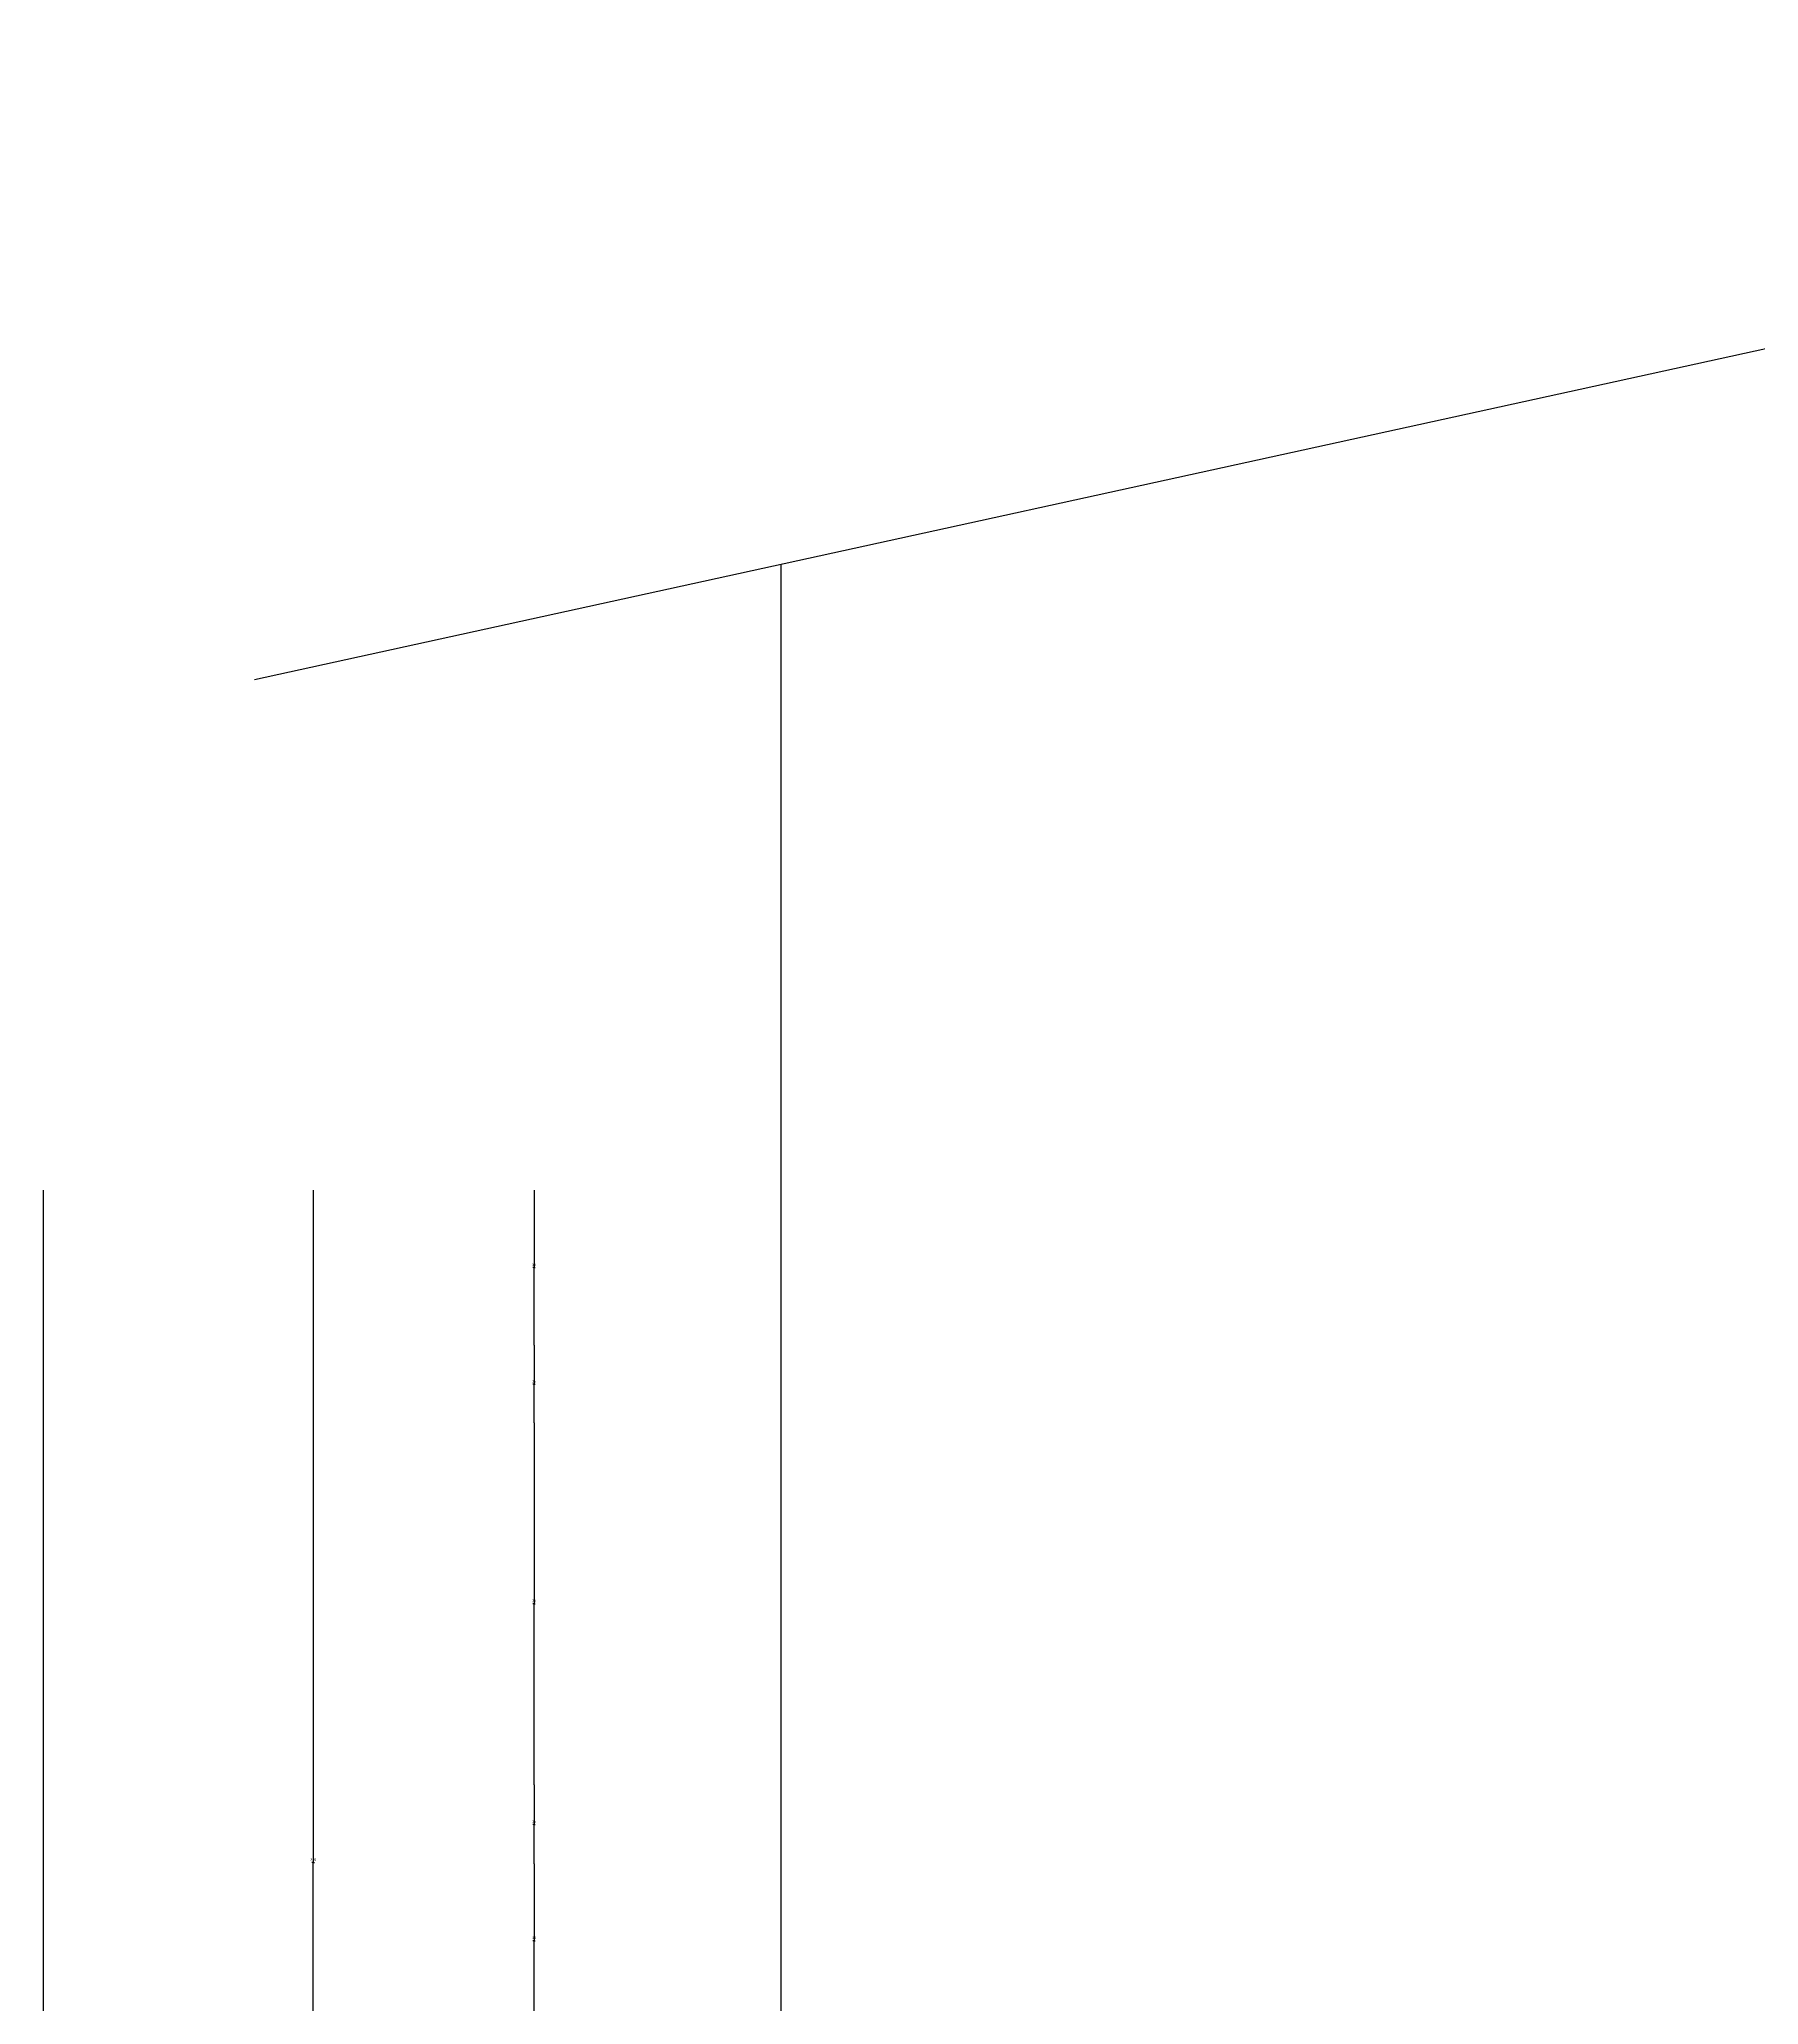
# Model space of a CAD drawing. Header units: metres. Extents: x 237 to 5358, y 156 to 7022.
# Drawn here: x 3638 to 4302, y 6262 to 7022 of the extents above; entities that cross this region are included whole.
import ezdxf

# ---------------------------------------------------------------- set-up
doc = ezdxf.new("R2010")
doc.units = ezdxf.units.M
for name, color, linetype in [('2', 2, 'Continuous'), ('BH', 3, 'Continuous'), ('DIM', 3, 'Continuous')]:
    doc.layers.add(name, color=color, linetype=linetype)
doc.dimstyles.get("Standard").update_dxf_attribs({"dimtxt": 2.5, "dimasz": 2.5, "dimexe": 1.25, "dimexo": 0.625, "dimtad": 1, "dimcen": 2.5, "dimazin": 3, "dimtfac": 1, "dimtmove": 0, "dimatfit": 3})

# ---------------------------------------------------------------- blocks, each defined once
blk = doc.blocks.new('*D1')
for p, q in [((3639.02, 6576.88), (3639.02, 3697.6)), ((3638.77, 3697.6), (3638.52, 3697.6)), ((3639.02, 818.32), (3639.02, 3697.6)), ((3639.02, 3697.6), (3639.02, 3697.6)), ((3639.27, 3697.6), (3639.52, 3697.6))]:
    blk.add_line(p, q)
at = {"layer": 'Defpoints'}
for p in [(3639.02, 6576.88), (3639.02, 3697.6), (3639.02, 818.32)]:
    blk.add_point(p, dxfattribs=at)
at = {"layer": 'DIM', "insert": (3639.02, 3698.725), "char_height": 1, "attachment_point": 5}
blk.add_mtext('2880', dxfattribs=at)
blk = doc.blocks.new('*D63')
for p, q in [((3828.77, 6516.88), (3828.77, 6501.88)), ((3828.52, 6501.88), (3828.27, 6501.88)), ((3828.77, 6486.88), (3828.77, 6501.88)), ((3828.77, 6501.88), (3828.77, 6501.88)), ((3829.02, 6501.88), (3829.27, 6501.88))]:
    blk.add_line(p, q)
at = {"layer": 'Defpoints'}
for p in [(3828.77, 6516.88), (3828.77, 6501.88), (3828.77, 6486.88)]:
    blk.add_point(p, dxfattribs=at)
at = {"layer": 'DIM', "insert": (3828.77, 6503.005), "char_height": 1, "attachment_point": 5}
blk.add_mtext('15', dxfattribs=at)
blk = doc.blocks.new('*D64')
for p, q in [((3828.77, 6576.88), (3828.77, 6546.88)), ((3828.52, 6546.88), (3828.27, 6546.88)), ((3828.77, 6516.88), (3828.77, 6546.88)), ((3828.77, 6546.88), (3828.77, 6546.88)), ((3829.02, 6546.88), (3829.27, 6546.88))]:
    blk.add_line(p, q)
at = {"layer": 'Defpoints'}
for p in [(3828.77, 6576.88), (3828.77, 6546.88), (3828.77, 6516.88)]:
    blk.add_point(p, dxfattribs=at)
at = {"layer": 'DIM', "insert": (3828.77, 6548.005), "char_height": 1, "attachment_point": 5}
blk.add_mtext('30', dxfattribs=at)
blk = doc.blocks.new('*D65')
for p, q in [((3828.77, 6486.88), (3828.77, 6416.88)), ((3828.52, 6416.88), (3828.27, 6416.88)), ((3828.77, 6346.88), (3828.77, 6416.88)), ((3828.77, 6416.88), (3828.77, 6416.88)), ((3829.02, 6416.88), (3829.27, 6416.88))]:
    blk.add_line(p, q)
at = {"layer": 'Defpoints'}
for p in [(3828.77, 6486.88), (3828.77, 6416.88), (3828.77, 6346.88)]:
    blk.add_point(p, dxfattribs=at)
at = {"layer": 'DIM', "insert": (3828.77, 6418.005), "char_height": 1, "attachment_point": 5}
blk.add_mtext('70', dxfattribs=at)
blk = doc.blocks.new('*D67')
for p, q in [((3828.77, 6346.88), (3828.77, 6331.61)), ((3828.52, 6331.61), (3828.27, 6331.61)), ((3828.77, 6316.34), (3828.77, 6331.61)), ((3828.77, 6331.61), (3828.77, 6331.61)), ((3829.02, 6331.61), (3829.27, 6331.61))]:
    blk.add_line(p, q)
at = {"layer": 'Defpoints'}
for p in [(3828.77, 6346.88), (3828.77, 6331.61), (3828.77, 6316.34)]:
    blk.add_point(p, dxfattribs=at)
at = {"layer": 'DIM', "insert": (3828.77, 6332.735), "char_height": 1, "attachment_point": 5}
blk.add_mtext('15', dxfattribs=at)
blk = doc.blocks.new('*D68')
for p, q in [((3828.77, 6316.34), (3828.77, 6286.61)), ((3828.52, 6286.61), (3828.27, 6286.61)), ((3828.77, 6256.88), (3828.77, 6286.61)), ((3828.77, 6286.61), (3828.77, 6286.61)), ((3829.02, 6286.61), (3829.27, 6286.61))]:
    blk.add_line(p, q)
at = {"layer": 'Defpoints'}
for p in [(3828.77, 6316.34), (3828.77, 6286.61), (3828.77, 6256.88)]:
    blk.add_point(p, dxfattribs=at)
at = {"layer": 'DIM', "insert": (3828.77, 6287.735), "char_height": 1, "attachment_point": 5}
blk.add_mtext('30', dxfattribs=at)
blk = doc.blocks.new('*D69')
for p, q in [((3743.42, 6576.88), (3743.42, 6316.88)), ((3743.17, 6316.88), (3742.92, 6316.88)), ((3743.42, 6056.88), (3743.42, 6316.88)), ((3743.42, 6316.88), (3743.42, 6316.88)), ((3743.67, 6316.88), (3743.92, 6316.88))]:
    blk.add_line(p, q)
at = {"layer": 'Defpoints'}
for p in [(3743.42, 6576.88), (3743.42, 6316.88), (3743.42, 6056.88)]:
    blk.add_point(p, dxfattribs=at)
at = {"layer": 'DIM', "insert": (3743.42, 6318.005), "char_height": 1, "attachment_point": 5}
blk.add_mtext('260', dxfattribs=at)

msp = doc.modelspace()

# ---------------------------------------------------------------- hatches: boundary and pattern name
at = {"layer": 'BH'}
h = msp.add_hatch(dxfattribs=at)
h.set_pattern_fill('AR-CONC', scale=50)
h.paths.add_polyline_path([(4579.08, 6962.37), (3924.13, 6818.86), (3924.13, 6246.88), (4319.08, 6246.88), (4419.08, 6246.88), (4419.08, 6296.88), (4619.08, 6296.88), (4619.08, 6536.88), (4579.08, 6536.88)])
h = msp.add_hatch(dxfattribs=at)
h.set_pattern_fill('ANSI31', scale=1000)
h.paths.add_polyline_path([(4419.08, 6296.88), (4619.08, 6296.88), (4619.08, 6536.88), (4579.08, 6536.88), (4579.08, 6962.37), (3924.13, 6818.86), (3924.13, 6246.88), (4319.08, 6246.88), (4419.08, 6246.88)])

# ---------------------------------------------------------------- linework, layer by layer
at = {"layer": '2'}
msp.add_lwpolyline([(3924.13, 6818.86), (3924.13, 6246.88), (4319.08, 6246.88), (4319.08, 6246.88), (4419.08, 6246.88), (4419.08, 6296.88), (4619.08, 6296.88), (4619.08, 6536.88), (4579.08, 6536.88), (4579.08, 6962.37)], dxfattribs=at)
at = {"layer": 'DIM'}
msp.add_line((3720.74, 6774.3), (4850.68, 7021.89), dxfattribs=at)

# ---------------------------------------------------------------- dimensions: what is measured, and where the dimension line sits
for base, p1, p2, text, picture, middle in [((3639.02, 3697.6), (3639.02, 6576.88), (3639.02, 818.32), '2880', '*D1', (3639.02, 3698.725)), ((3743.42, 6316.88), (3743.42, 6576.88), (3743.42, 6056.88), '260', '*D69', (3743.42, 6318.005)), ((3828.77, 6546.88), (3828.77, 6576.88), (3828.77, 6516.88), '30', '*D64', (3828.77, 6548.005)), ((3828.77, 6501.88), (3828.77, 6516.88), (3828.77, 6486.88), '15', '*D63', (3828.77, 6503.005)), ((3828.77, 6416.88), (3828.77, 6486.88), (3828.77, 6346.88), '70', '*D65', (3828.77, 6418.005)), ((3828.77, 6331.61), (3828.77, 6346.88), (3828.77, 6316.34), '15', '*D67', (3828.77, 6332.735)), ((3828.77, 6286.61), (3828.77, 6316.34), (3828.77, 6256.88), '30', '*D68', (3828.77, 6287.735))]:
    dim = msp.add_linear_dim(base=base, p1=p1, p2=p2, text=text, dimstyle='Standard', dxfattribs=at)
    dim.commit()
    dim.dimension.update_dxf_attribs({"geometry": picture, "text_midpoint": middle})

doc.saveas('drawing.dxf')
